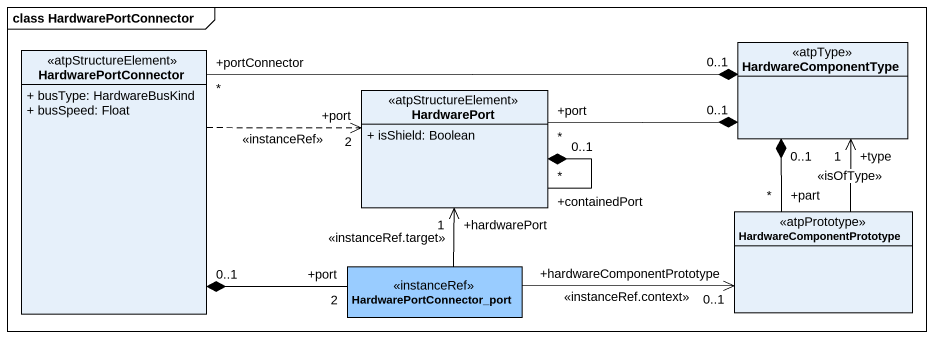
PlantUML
@startuml
mainframe class HardwarePortConnector
hide circle
hide empty members
skinparam classAttributeIconSize 0
class HardwarePortConnector <<atpStructureElement>> {
  + busType: HardwareBusKind
  + busSpeed: Float
}
class HardwareComponentType <<atpType>>
class HardwarePort <<atpStructureElement>> {
  + isShield: Boolean
}
class HardwareComponentPrototype <<atpPrototype>>
class HardwarePortConnector_port <<instanceRef>> #99CCFF
HardwarePortConnector "+portConnector\n*" -right-* "0..1" HardwareComponentType
HardwarePortConnector .right.> "+port\n2" HardwarePort : <<instanceRef>>
HardwareComponentType "0..1" *-- "+part\n*" HardwareComponentPrototype
HardwarePort "+port\n*" -right-* "0..1" HardwareComponentType
HardwarePort "+containedPort\n*" --* "0..1" HardwarePort
HardwareComponentPrototype -up-> "+type\n1" HardwareComponentType : <<isOfType>>
HardwarePortConnector_port "+port\n2" -left-* "0..1" HardwarePortConnector
HardwarePortConnector_port -up-> "+hardwarePort\n1" HardwarePort : <<instanceRef.target>>
HardwarePortConnector_port -right-> "+hardwareComponentPrototype\n0..1" HardwareComponentPrototype : <<instanceRef.context>>
@enduml
